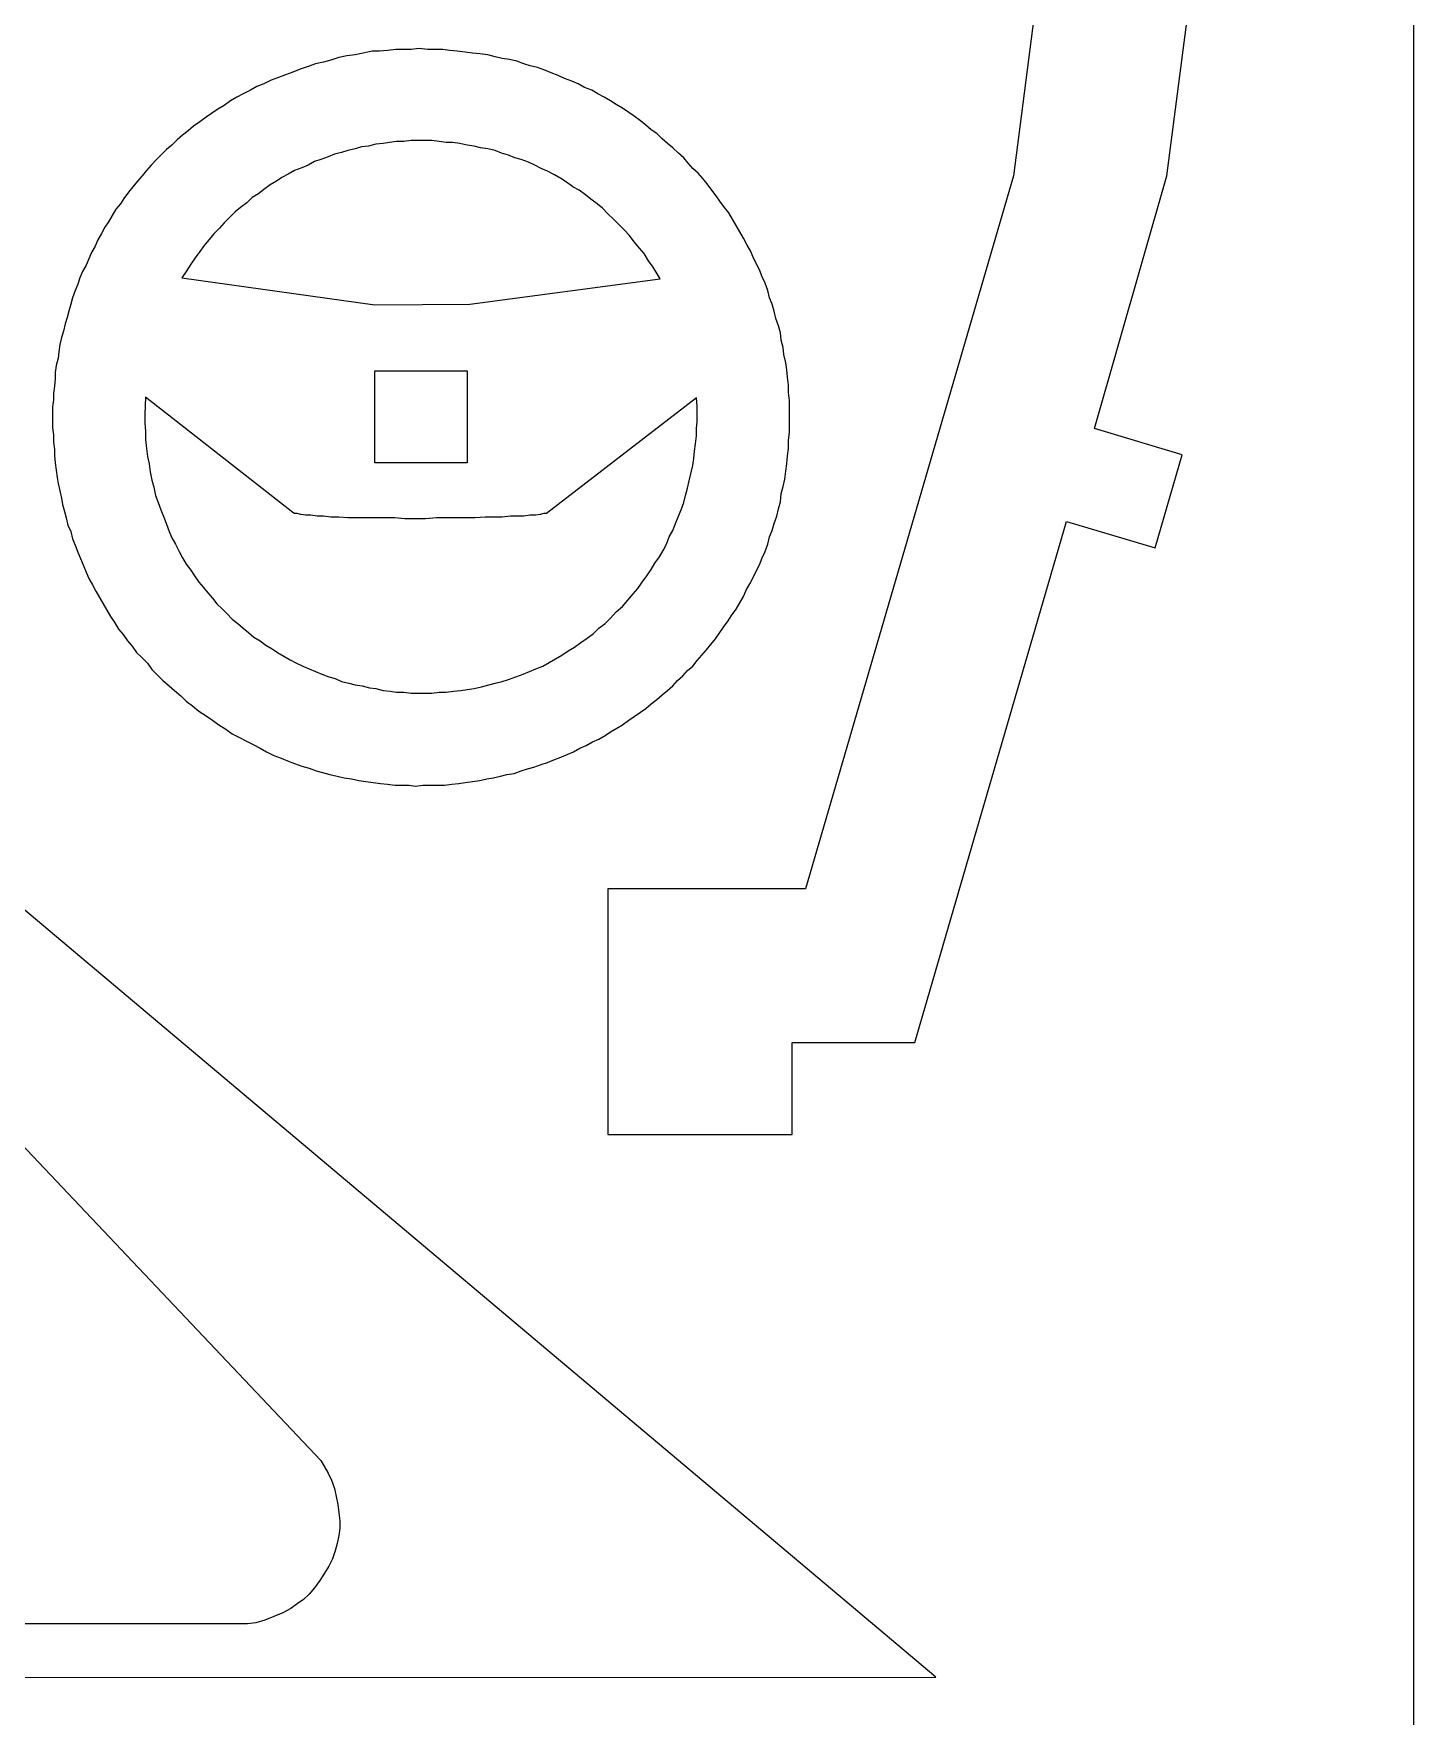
# Model space of a CAD drawing. Extents: x 11 to 591, y 39 to 419.
# Drawn here: x 263.02 to 301.22, y 229.99 to 276.59 of the extents above; entities that cross this region are included whole.
import ezdxf

# ---------------------------------------------------------------- set-up
doc = ezdxf.new("R2010")
doc.units = 0
doc.layers.get('0').update_dxf_attribs({"linetype": 'CONTINUOUS'})

msp = doc.modelspace()

# ---------------------------------------------------------------- linework, layer by layer
at = {"color": 5}
msp.add_line((301.215419, 418.930266), (301.215419, 38.955266), dxfattribs=at)
at = {"color": 3}
for p, q in [((291.140419, 280.330266), (290.140419, 272.655266)), ((294.390419, 272.655266), (295.015419, 277.480266)), ((271.465419, 275.930266), (271.240419, 275.855266)), ((271.690419, 275.980266), (271.465419, 275.930266)), ((271.915419, 276.005266), (271.690419, 275.980266)), ((272.140419, 276.055266), (271.915419, 276.005266)), ((272.390419, 276.105266), (272.140419, 276.055266)), ((272.590419, 276.105266), (272.390419, 276.105266)), ((272.815419, 276.130266), (272.590419, 276.105266)), ((273.040419, 276.155266), (272.815419, 276.130266)), ((273.265419, 276.155266), (273.040419, 276.155266)), ((273.465419, 276.155266), (273.265419, 276.155266)), ((273.690419, 276.180266), (273.465419, 276.155266)), ((273.915419, 276.155266), (273.690419, 276.180266)), ((274.115419, 276.155266), (273.915419, 276.155266)), ((274.340419, 276.155266), (274.115419, 276.155266)), ((274.540419, 276.130266), (274.340419, 276.155266)), ((274.740419, 276.105266), (274.540419, 276.130266)), ((274.965419, 276.080266), (274.740419, 276.105266)), ((275.165419, 276.055266), (274.965419, 276.080266)), ((275.365419, 276.030266), (275.165419, 276.055266)), ((275.590419, 276.005266), (275.365419, 276.030266)), ((275.790419, 275.955266), (275.590419, 276.005266)), ((275.990419, 275.905266), (275.790419, 275.955266)), ((276.190419, 275.880266), (275.990419, 275.905266)), ((276.390419, 275.830266), (276.190419, 275.880266)), ((269.990419, 275.455266), (269.790419, 275.380266)), ((270.190419, 275.530266), (269.990419, 275.455266)), ((270.390419, 275.605266), (270.190419, 275.530266)), ((270.615419, 275.680266), (270.390419, 275.605266)), ((270.815419, 275.755266), (270.615419, 275.680266)), ((271.040419, 275.805266), (270.815419, 275.755266)), ((271.240419, 275.855266), (271.040419, 275.805266)), ((276.590419, 275.755266), (276.390419, 275.830266)), ((276.765419, 275.705266), (276.590419, 275.755266)), ((276.965419, 275.655266), (276.765419, 275.705266)), ((277.165419, 275.580266), (276.965419, 275.655266)), ((277.340419, 275.505266), (277.165419, 275.580266)), ((277.540419, 275.430266), (277.340419, 275.505266)), ((277.715419, 275.355266), (277.540419, 275.430266)), ((269.015419, 275.030266), (268.815419, 274.930266)), ((269.190419, 275.130266), (269.015419, 275.030266)), ((269.390419, 275.205266), (269.190419, 275.130266)), ((269.590419, 275.305266), (269.390419, 275.205266)), ((269.790419, 275.380266), (269.590419, 275.305266)), ((277.915419, 275.280266), (277.715419, 275.355266)), ((278.090419, 275.205266), (277.915419, 275.280266)), ((278.265419, 275.105266), (278.090419, 275.205266)), ((278.465419, 275.030266), (278.265419, 275.105266)), ((278.640419, 274.930266), (278.465419, 275.030266)), ((268.115419, 274.505266), (267.940419, 274.380266)), ((268.290419, 274.605266), (268.115419, 274.505266)), ((268.465419, 274.730266), (268.290419, 274.605266)), ((268.640419, 274.830266), (268.465419, 274.730266)), ((268.815419, 274.930266), (268.640419, 274.830266)), ((278.815419, 274.830266), (278.640419, 274.930266)), ((278.990419, 274.730266), (278.815419, 274.830266)), ((279.140419, 274.630266), (278.990419, 274.730266)), ((279.315419, 274.530266), (279.140419, 274.630266)), ((279.490419, 274.405266), (279.315419, 274.530266)), ((267.440419, 274.030266), (267.290419, 273.905266)), ((267.615419, 274.155266), (267.440419, 274.030266)), ((267.790419, 274.280266), (267.615419, 274.155266)), ((267.940419, 274.380266), (267.790419, 274.280266)), ((279.640419, 274.305266), (279.490419, 274.405266)), ((279.815419, 274.180266), (279.640419, 274.305266)), ((279.965419, 274.055266), (279.815419, 274.180266)), ((280.115419, 273.930266), (279.965419, 274.055266)), ((266.990419, 273.655266), (266.840419, 273.505266)), ((267.140419, 273.780266), (266.990419, 273.655266)), ((267.290419, 273.905266), (267.140419, 273.780266)), ((280.265419, 273.830266), (280.115419, 273.930266)), ((280.415419, 273.680266), (280.265419, 273.830266)), ((280.565419, 273.555266), (280.415419, 273.680266)), ((280.715419, 273.430266), (280.565419, 273.555266)), ((266.415419, 273.105266), (266.265419, 272.955266)), ((266.540419, 273.230266), (266.415419, 273.105266)), ((266.690419, 273.380266), (266.540419, 273.230266)), ((266.840419, 273.505266), (266.690419, 273.380266)), ((280.865419, 273.280266), (280.715419, 273.430266)), ((281.015419, 273.155266), (280.865419, 273.280266)), ((281.140419, 273.005266), (281.015419, 273.155266)), ((266.015419, 272.655266), (265.890419, 272.505266)), ((266.140419, 272.805266), (266.015419, 272.655266)), ((266.265419, 272.955266), (266.140419, 272.805266)), ((281.265419, 272.855266), (281.140419, 273.005266)), ((281.415419, 272.730266), (281.265419, 272.855266)), ((281.540419, 272.580266), (281.415419, 272.730266)), ((290.140419, 272.655266), (284.390419, 252.905266)), ((292.390419, 265.655266), (294.390419, 272.655266)), ((265.640419, 272.205266), (265.515419, 272.030266)), ((265.765419, 272.355266), (265.640419, 272.205266)), ((265.890419, 272.505266), (265.765419, 272.355266)), ((281.665419, 272.430266), (281.540419, 272.580266)), ((281.790419, 272.255266), (281.665419, 272.430266)), ((281.915419, 272.105266), (281.790419, 272.255266)), ((265.290419, 271.730266), (265.190419, 271.555266)), ((265.415419, 271.880266), (265.290419, 271.730266)), ((265.515419, 272.030266), (265.415419, 271.880266)), ((282.015419, 271.955266), (281.915419, 272.105266)), ((282.140419, 271.780266), (282.015419, 271.955266)), ((282.265419, 271.630266), (282.140419, 271.780266)), ((264.990419, 271.230266), (264.890419, 271.055266)), ((265.090419, 271.380266), (264.990419, 271.230266)), ((265.190419, 271.555266), (265.090419, 271.380266)), ((282.365419, 271.455266), (282.265419, 271.630266)), ((282.465419, 271.280266), (282.365419, 271.455266)), ((282.565419, 271.105266), (282.465419, 271.280266)), ((264.790419, 270.880266), (264.715419, 270.705266)), ((264.890419, 271.055266), (264.790419, 270.880266)), ((282.665419, 270.930266), (282.565419, 271.105266)), ((282.765419, 270.755266), (282.665419, 270.930266)), ((282.865419, 270.580266), (282.765419, 270.755266)), ((264.540419, 270.355266), (264.465419, 270.180266)), ((264.615419, 270.530266), (264.540419, 270.355266)), ((264.715419, 270.705266), (264.615419, 270.530266)), ((282.940419, 270.405266), (282.865419, 270.580266)), ((283.015419, 270.230266), (282.940419, 270.405266)), ((264.290419, 269.830266), (264.240419, 269.655266)), ((264.365419, 270.005266), (264.290419, 269.830266)), ((264.465419, 270.180266), (264.365419, 270.005266)), ((283.115419, 270.055266), (283.015419, 270.230266)), ((283.190419, 269.855266), (283.115419, 270.055266)), ((283.265419, 269.680266), (283.190419, 269.855266)), ((264.165419, 269.480266), (264.090419, 269.280266)), ((264.240419, 269.655266), (264.165419, 269.480266)), ((283.340419, 269.480266), (283.265419, 269.680266)), ((283.390419, 269.280266), (283.340419, 269.480266)), ((263.990419, 268.905266), (263.940419, 268.730266)), ((264.040419, 269.105266), (263.990419, 268.905266)), ((264.090419, 269.280266), (264.040419, 269.105266)), ((283.465419, 269.105266), (283.390419, 269.280266)), ((283.515419, 268.905266), (283.465419, 269.105266)), ((283.565419, 268.705266), (283.515419, 268.905266)), ((263.890419, 268.555266), (263.840419, 268.355266)), ((263.940419, 268.730266), (263.890419, 268.555266)), ((283.640419, 268.505266), (283.565419, 268.705266)), ((283.690419, 268.305266), (283.640419, 268.505266)), ((263.740419, 267.980266), (263.715419, 267.780266)), ((263.790419, 268.180266), (263.740419, 267.980266)), ((263.840419, 268.355266), (263.790419, 268.180266)), ((283.715419, 268.105266), (283.690419, 268.305266)), ((283.765419, 267.905266), (283.715419, 268.105266)), ((263.690419, 267.605266), (263.640419, 267.405266)), ((263.715419, 267.780266), (263.690419, 267.605266)), ((283.790419, 267.705266), (283.765419, 267.905266)), ((283.840419, 267.480266), (283.790419, 267.705266)), ((263.615419, 267.030266), (263.590419, 266.830266)), ((263.640419, 267.405266), (263.615419, 267.205266)), ((263.615419, 267.205266), (263.615419, 267.030266)), ((283.865419, 267.280266), (283.840419, 267.480266)), ((283.890419, 267.080266), (283.865419, 267.280266)), ((283.915419, 266.855266), (283.890419, 267.080266)), ((263.590419, 266.830266), (263.565419, 266.630266)), ((263.565419, 266.630266), (263.565419, 266.455266)), ((283.915419, 266.655266), (283.915419, 266.855266)), ((283.940419, 266.430266), (283.915419, 266.655266)), ((263.565419, 266.455266), (263.540419, 266.255266)), ((263.540419, 266.255266), (263.540419, 266.055266)), ((283.940419, 266.205266), (283.940419, 266.430266)), ((283.940419, 265.980266), (283.940419, 266.205266)), ((263.540419, 266.055266), (263.540419, 265.855266)), ((263.540419, 265.855266), (263.540419, 265.680266)), ((263.540419, 265.680266), (263.565419, 265.480266)), ((283.940419, 265.755266), (283.940419, 265.980266)), ((283.940419, 265.555266), (283.940419, 265.755266)), ((294.815419, 264.930266), (292.390419, 265.655266)), ((263.565419, 265.480266), (263.565419, 265.280266)), ((263.565419, 265.280266), (263.590419, 265.080266)), ((283.915419, 265.330266), (283.940419, 265.555266)), ((283.915419, 265.105266), (283.915419, 265.330266)), ((263.590419, 265.080266), (263.590419, 264.905266)), ((263.590419, 264.905266), (263.615419, 264.705266)), ((263.615419, 264.705266), (263.640419, 264.505266)), ((283.865419, 264.680266), (283.890419, 264.905266)), ((283.890419, 264.905266), (283.915419, 265.105266)), ((294.065419, 262.355266), (294.815419, 264.930266)), ((263.640419, 264.505266), (263.665419, 264.305266)), ((263.665419, 264.305266), (263.690419, 264.130266)), ((283.765419, 264.055266), (283.815419, 264.255266)), ((283.815419, 264.255266), (283.840419, 264.480266)), ((283.840419, 264.480266), (283.865419, 264.680266)), ((263.690419, 264.130266), (263.740419, 263.930266)), ((263.740419, 263.930266), (263.790419, 263.730266)), ((283.690419, 263.630266), (283.715419, 263.855266)), ((283.715419, 263.855266), (283.765419, 264.055266)), ((263.790419, 263.730266), (263.815419, 263.555266)), ((263.815419, 263.555266), (263.865419, 263.355266)), ((263.865419, 263.355266), (263.915419, 263.180266)), ((283.590419, 263.230266), (283.640419, 263.430266)), ((283.640419, 263.430266), (283.690419, 263.630266)), ((263.915419, 263.180266), (263.965419, 262.980266)), ((263.965419, 262.980266), (264.040419, 262.805266)), ((283.390419, 262.655266), (283.465419, 262.830266)), ((283.465419, 262.830266), (283.515419, 263.030266)), ((283.515419, 263.030266), (283.590419, 263.230266)), ((287.415419, 248.655266), (291.615419, 263.080266)), ((291.615419, 263.080266), (294.065419, 262.355266)), ((264.040419, 262.805266), (264.090419, 262.605266)), ((264.090419, 262.605266), (264.165419, 262.430266)), ((264.165419, 262.430266), (264.240419, 262.230266)), ((283.265419, 262.255266), (283.340419, 262.455266)), ((283.340419, 262.455266), (283.390419, 262.655266)), ((264.240419, 262.230266), (264.315419, 262.055266)), ((264.315419, 262.055266), (264.390419, 261.880266)), ((283.115419, 261.880266), (283.190419, 262.080266)), ((283.190419, 262.080266), (283.265419, 262.255266)), ((264.390419, 261.880266), (264.465419, 261.680266)), ((264.465419, 261.680266), (264.540419, 261.505266)), ((264.540419, 261.505266), (264.640419, 261.330266)), ((282.840419, 261.355266), (282.940419, 261.530266)), ((282.940419, 261.530266), (283.015419, 261.705266)), ((283.015419, 261.705266), (283.115419, 261.880266)), ((264.640419, 261.330266), (264.740419, 261.155266)), ((264.740419, 261.155266), (264.840419, 260.980266)), ((264.840419, 260.980266), (264.940419, 260.805266)), ((282.565419, 260.830266), (282.665419, 261.005266)), ((282.665419, 261.005266), (282.740419, 261.180266)), ((282.740419, 261.180266), (282.840419, 261.355266)), ((264.940419, 260.805266), (265.040419, 260.630266)), ((265.040419, 260.630266), (265.140419, 260.455266)), ((282.340419, 260.480266), (282.465419, 260.655266)), ((282.465419, 260.655266), (282.565419, 260.830266)), ((265.140419, 260.455266), (265.265419, 260.280266)), ((265.265419, 260.280266), (265.365419, 260.105266)), ((265.365419, 260.105266), (265.490419, 259.955266)), ((282.015419, 260.005266), (282.115419, 260.155266)), ((282.115419, 260.155266), (282.240419, 260.330266)), ((282.240419, 260.330266), (282.340419, 260.480266)), ((265.490419, 259.955266), (265.615419, 259.780266)), ((265.615419, 259.780266), (265.740419, 259.630266)), ((265.740419, 259.630266), (265.865419, 259.455266)), ((281.640419, 259.530266), (281.765419, 259.680266)), ((281.765419, 259.680266), (281.890419, 259.830266)), ((281.890419, 259.830266), (282.015419, 260.005266)), ((265.865419, 259.455266), (266.015419, 259.305266)), ((266.015419, 259.305266), (266.165419, 259.155266)), ((266.165419, 259.155266), (266.290419, 258.980266)), ((281.265419, 259.080266), (281.390419, 259.230266)), ((281.390419, 259.230266), (281.515419, 259.380266)), ((281.515419, 259.380266), (281.640419, 259.530266)), ((266.290419, 258.980266), (266.440419, 258.830266)), ((266.440419, 258.830266), (266.590419, 258.680266)), ((266.590419, 258.680266), (266.765419, 258.530266)), ((280.715419, 258.530266), (280.840419, 258.680266)), ((280.840419, 258.680266), (280.990419, 258.805266)), ((280.990419, 258.805266), (281.115419, 258.955266)), ((281.115419, 258.955266), (281.265419, 259.080266)), ((266.765419, 258.530266), (266.915419, 258.405266)), ((266.915419, 258.405266), (267.090419, 258.255266)), ((267.090419, 258.255266), (267.240419, 258.105266)), ((280.265419, 258.155266), (280.415419, 258.280266)), ((280.415419, 258.280266), (280.565419, 258.405266)), ((280.565419, 258.405266), (280.715419, 258.530266)), ((287.990419, 231.080266), (256.365419, 257.705266)), ((267.240419, 258.105266), (267.415419, 257.980266)), ((267.415419, 257.980266), (267.590419, 257.830266)), ((267.590419, 257.830266), (267.790419, 257.705266)), ((267.790419, 257.705266), (267.965419, 257.580266)), ((279.640419, 257.680266), (279.815419, 257.805266)), ((279.815419, 257.805266), (279.965419, 257.905266)), ((279.965419, 257.905266), (280.115419, 258.030266)), ((280.115419, 258.030266), (280.265419, 258.155266)), ((267.965419, 257.580266), (268.140419, 257.455266)), ((268.140419, 257.455266), (268.340419, 257.330266)), ((268.340419, 257.330266), (268.515419, 257.205266)), ((278.840419, 257.155266), (278.990419, 257.255266)), ((278.990419, 257.255266), (279.165419, 257.355266)), ((279.165419, 257.355266), (279.315419, 257.455266)), ((279.315419, 257.455266), (279.490419, 257.580266)), ((279.490419, 257.580266), (279.640419, 257.680266)), ((268.515419, 257.205266), (268.715419, 257.105266)), ((268.715419, 257.105266), (268.890419, 257.005266)), ((268.890419, 257.005266), (269.090419, 256.905266)), ((269.090419, 256.905266), (269.290419, 256.805266)), ((269.290419, 256.805266), (269.465419, 256.705266)), ((277.965419, 256.705266), (278.140419, 256.805266)), ((278.140419, 256.805266), (278.315419, 256.880266)), ((278.315419, 256.880266), (278.490419, 256.980266)), ((278.490419, 256.980266), (278.665419, 257.055266)), ((278.665419, 257.055266), (278.840419, 257.155266)), ((269.465419, 256.705266), (269.665419, 256.605266)), ((269.665419, 256.605266), (269.865419, 256.530266)), ((269.865419, 256.530266), (270.040419, 256.455266)), ((270.040419, 256.455266), (270.240419, 256.380266)), ((270.240419, 256.380266), (270.440419, 256.305266)), ((270.440419, 256.305266), (270.640419, 256.255266)), ((276.865419, 256.280266), (277.065419, 256.355266)), ((277.065419, 256.355266), (277.240419, 256.405266)), ((277.240419, 256.405266), (277.415419, 256.480266)), ((277.415419, 256.480266), (277.615419, 256.555266)), ((277.615419, 256.555266), (277.790419, 256.630266)), ((277.790419, 256.630266), (277.965419, 256.705266)), ((270.640419, 256.255266), (270.840419, 256.180266)), ((270.840419, 256.180266), (271.015419, 256.130266)), ((271.015419, 256.130266), (271.215419, 256.080266)), ((271.215419, 256.080266), (271.415419, 256.030266)), ((271.415419, 256.030266), (271.615419, 255.980266)), ((271.615419, 255.980266), (271.815419, 255.955266)), ((271.815419, 255.955266), (272.015419, 255.905266)), ((272.015419, 255.905266), (272.215419, 255.880266)), ((272.215419, 255.880266), (272.415419, 255.855266)), ((272.415419, 255.855266), (272.615419, 255.830266)), ((274.790419, 255.830266), (274.965419, 255.855266)), ((274.965419, 255.855266), (275.165419, 255.880266)), ((275.165419, 255.880266), (275.365419, 255.905266)), ((275.365419, 255.905266), (275.565419, 255.955266)), ((275.565419, 255.955266), (275.740419, 255.980266)), ((275.740419, 255.980266), (275.940419, 256.030266)), ((275.940419, 256.030266), (276.115419, 256.080266)), ((276.115419, 256.080266), (276.315419, 256.105266)), ((276.315419, 256.105266), (276.515419, 256.180266)), ((276.515419, 256.180266), (276.690419, 256.230266)), ((276.690419, 256.230266), (276.865419, 256.280266)), ((272.615419, 255.830266), (272.815419, 255.805266)), ((272.815419, 255.805266), (273.015419, 255.780266)), ((273.015419, 255.780266), (273.215419, 255.780266)), ((273.215419, 255.780266), (273.415419, 255.780266)), ((273.415419, 255.780266), (273.590419, 255.755266)), ((273.590419, 255.755266), (273.790419, 255.780266)), ((273.790419, 255.780266), (273.990419, 255.780266)), ((273.990419, 255.780266), (274.190419, 255.780266)), ((274.190419, 255.780266), (274.390419, 255.780266)), ((274.390419, 255.780266), (274.590419, 255.805266)), ((274.590419, 255.805266), (274.790419, 255.830266)), ((254.115419, 254.880266), (270.965419, 237.080266)), ((284.390419, 252.905266), (278.915419, 252.905266)), ((278.915419, 252.905266), (278.915419, 246.105266)), ((284.015419, 246.105266), (284.015419, 248.655266)), ((284.015419, 248.655266), (287.415419, 248.655266)), ((278.915419, 246.105266), (284.015419, 246.105266)), ((270.965419, 237.080266), (271.065419, 236.905266)), ((271.065419, 236.905266), (271.165419, 236.730266)), ((271.165419, 236.730266), (271.265419, 236.530266)), ((271.265419, 236.530266), (271.340419, 236.305266)), ((271.340419, 236.305266), (271.390419, 236.080266)), ((271.390419, 236.080266), (271.440419, 235.855266)), ((271.440419, 235.855266), (271.465419, 235.630266)), ((271.465419, 235.630266), (271.490419, 235.405266)), ((271.490419, 235.405266), (271.490419, 235.205266)), ((271.465419, 235.005266), (271.415419, 234.780266)), ((271.490419, 235.205266), (271.465419, 235.005266)), ((271.365419, 234.580266), (271.290419, 234.355266)), ((271.415419, 234.780266), (271.365419, 234.580266)), ((271.065419, 233.955266), (270.940419, 233.755266)), ((271.190419, 234.155266), (271.065419, 233.955266)), ((271.290419, 234.355266), (271.190419, 234.155266)), ((270.790419, 233.555266), (270.640419, 233.380266)), ((270.940419, 233.755266), (270.790419, 233.555266)), ((270.315419, 233.105266), (270.140419, 232.980266)), ((270.490419, 233.230266), (270.315419, 233.105266)), ((270.640419, 233.380266), (270.490419, 233.230266)), ((268.940419, 232.555266), (230.165419, 232.555266)), ((269.165419, 232.580266), (268.940419, 232.555266)), ((269.415419, 232.655266), (269.165419, 232.580266)), ((269.665419, 232.755266), (269.415419, 232.655266)), ((269.915419, 232.855266), (269.665419, 232.755266)), ((270.140419, 232.980266), (269.915419, 232.855266)), ((153.315419, 231.030266), (287.990419, 231.080266))]:
    msp.add_line(p, q, dxfattribs=at)
at = {"color": 7}
for p, q in [((272.690419, 273.555266), (272.490419, 273.530266)), ((272.865419, 273.580266), (272.690419, 273.555266)), ((273.065419, 273.605266), (272.865419, 273.580266)), ((273.265419, 273.605266), (273.065419, 273.605266)), ((273.465419, 273.630266), (273.265419, 273.605266)), ((273.640419, 273.630266), (273.465419, 273.630266)), ((273.840419, 273.630266), (273.640419, 273.630266)), ((274.040419, 273.630266), (273.840419, 273.630266)), ((274.240419, 273.605266), (274.040419, 273.630266)), ((274.440419, 273.580266), (274.240419, 273.605266)), ((274.615419, 273.580266), (274.440419, 273.580266)), ((274.815419, 273.555266), (274.615419, 273.580266)), ((275.015419, 273.505266), (274.815419, 273.555266)), ((270.965419, 273.105266), (270.790419, 273.055266)), ((271.165419, 273.180266), (270.965419, 273.105266)), ((271.340419, 273.255266), (271.165419, 273.180266)), ((271.540419, 273.305266), (271.340419, 273.255266)), ((271.715419, 273.355266), (271.540419, 273.305266)), ((271.915419, 273.405266), (271.715419, 273.355266)), ((272.090419, 273.455266), (271.915419, 273.405266)), ((272.290419, 273.480266), (272.090419, 273.455266)), ((272.490419, 273.530266), (272.290419, 273.480266)), ((275.215419, 273.480266), (275.015419, 273.505266)), ((275.390419, 273.430266), (275.215419, 273.480266)), ((275.590419, 273.405266), (275.390419, 273.430266)), ((275.790419, 273.355266), (275.590419, 273.405266)), ((275.965419, 273.280266), (275.790419, 273.355266)), ((276.165419, 273.230266), (275.965419, 273.280266)), ((276.340419, 273.155266), (276.165419, 273.230266)), ((276.515419, 273.105266), (276.340419, 273.155266)), ((276.715419, 273.030266), (276.515419, 273.105266)), ((270.065419, 272.705266), (269.890419, 272.605266)), ((270.240419, 272.805266), (270.065419, 272.705266)), ((270.440419, 272.880266), (270.240419, 272.805266)), ((270.615419, 272.955266), (270.440419, 272.880266)), ((270.790419, 273.055266), (270.615419, 272.955266)), ((276.890419, 272.955266), (276.715419, 273.030266)), ((277.065419, 272.855266), (276.890419, 272.955266)), ((277.240419, 272.780266), (277.065419, 272.855266)), ((277.440419, 272.680266), (277.240419, 272.780266)), ((277.615419, 272.580266), (277.440419, 272.680266)), ((269.240419, 272.155266), (269.065419, 272.055266)), ((269.390419, 272.280266), (269.240419, 272.155266)), ((269.565419, 272.405266), (269.390419, 272.280266)), ((269.740419, 272.505266), (269.565419, 272.405266)), ((269.890419, 272.605266), (269.740419, 272.505266)), ((277.765419, 272.480266), (277.615419, 272.580266)), ((277.940419, 272.355266), (277.765419, 272.480266)), ((278.115419, 272.255266), (277.940419, 272.355266)), ((278.290419, 272.130266), (278.115419, 272.255266)), ((268.740419, 271.780266), (268.590419, 271.655266)), ((268.915419, 271.905266), (268.740419, 271.780266)), ((269.065419, 272.055266), (268.915419, 271.905266)), ((278.440419, 272.005266), (278.290419, 272.130266)), ((278.615419, 271.880266), (278.440419, 272.005266)), ((278.765419, 271.755266), (278.615419, 271.880266)), ((278.915419, 271.605266), (278.765419, 271.755266)), ((268.290419, 271.355266), (268.165419, 271.205266)), ((268.440419, 271.505266), (268.290419, 271.355266)), ((268.590419, 271.655266), (268.440419, 271.505266)), ((279.065419, 271.455266), (278.915419, 271.605266)), ((279.215419, 271.305266), (279.065419, 271.455266)), ((279.365419, 271.155266), (279.215419, 271.305266)), ((267.865419, 270.880266), (267.740419, 270.730266)), ((268.015419, 271.055266), (267.865419, 270.880266)), ((268.165419, 271.205266), (268.015419, 271.055266)), ((279.515419, 271.005266), (279.365419, 271.155266)), ((279.640419, 270.830266), (279.515419, 271.005266)), ((279.790419, 270.655266), (279.640419, 270.830266)), ((267.490419, 270.380266), (267.365419, 270.205266)), ((267.615419, 270.555266), (267.490419, 270.380266)), ((267.740419, 270.730266), (267.615419, 270.555266)), ((279.915419, 270.505266), (279.790419, 270.655266)), ((280.040419, 270.305266), (279.915419, 270.505266)), ((280.165419, 270.130266), (280.040419, 270.305266)), ((267.240419, 270.005266), (267.115419, 269.830266)), ((267.115419, 269.830266), (272.465419, 269.080266)), ((267.365419, 270.205266), (267.240419, 270.005266)), ((280.365419, 269.805266), (280.165419, 270.130266)), ((275.090419, 269.105266), (280.365419, 269.805266)), ((272.465419, 269.080266), (275.090419, 269.105266)), ((272.465419, 264.705266), (272.465419, 267.255266)), ((272.465419, 267.255266), (275.015419, 267.255266)), ((275.015419, 267.255266), (275.015419, 264.705266)), ((266.115419, 266.530266), (266.090419, 266.055266)), ((270.190419, 263.330266), (266.115419, 266.530266)), ((281.365419, 266.505266), (277.215419, 263.305266)), ((281.390419, 266.280266), (281.365419, 266.505266)), ((281.390419, 266.080266), (281.390419, 266.280266)), ((266.090419, 266.055266), (266.090419, 265.805266)), ((266.090419, 265.805266), (266.115419, 265.580266)), ((281.365419, 265.655266), (281.390419, 265.855266)), ((281.365419, 265.455266), (281.365419, 265.655266)), ((281.390419, 265.855266), (281.390419, 266.080266)), ((266.115419, 265.580266), (266.115419, 265.355266)), ((266.115419, 265.355266), (266.140419, 265.105266)), ((281.315419, 265.030266), (281.340419, 265.230266)), ((281.340419, 265.230266), (281.365419, 265.455266)), ((266.140419, 265.105266), (266.165419, 264.880266)), ((266.165419, 264.880266), (266.215419, 264.680266)), ((275.015419, 264.705266), (272.465419, 264.705266)), ((281.265419, 264.630266), (281.290419, 264.830266)), ((281.290419, 264.830266), (281.315419, 265.030266)), ((266.215419, 264.680266), (266.240419, 264.455266)), ((266.240419, 264.455266), (266.290419, 264.230266)), ((266.290419, 264.230266), (266.340419, 264.030266)), ((281.165419, 264.205266), (281.215419, 264.405266)), ((281.215419, 264.405266), (281.265419, 264.630266)), ((266.340419, 264.030266), (266.390419, 263.805266)), ((266.390419, 263.805266), (266.465419, 263.605266)), ((281.015419, 263.605266), (281.065419, 263.805266)), ((281.065419, 263.805266), (281.115419, 264.005266)), ((281.115419, 264.005266), (281.165419, 264.205266)), ((266.465419, 263.605266), (266.540419, 263.405266)), ((266.540419, 263.405266), (266.615419, 263.205266)), ((270.240419, 263.305266), (270.190419, 263.330266)), ((270.315419, 263.305266), (270.240419, 263.305266)), ((270.415419, 263.280266), (270.315419, 263.305266)), ((277.140419, 263.305266), (277.040419, 263.280266)), ((277.215419, 263.305266), (277.140419, 263.305266)), ((280.865419, 263.230266), (280.940419, 263.405266)), ((280.940419, 263.405266), (281.015419, 263.605266)), ((266.615419, 263.205266), (266.690419, 263.005266)), ((266.690419, 263.005266), (266.765419, 262.805266)), ((270.540419, 263.255266), (270.415419, 263.280266)), ((270.690419, 263.255266), (270.540419, 263.255266)), ((270.865419, 263.230266), (270.690419, 263.255266)), ((271.040419, 263.230266), (270.865419, 263.230266)), ((271.240419, 263.205266), (271.040419, 263.230266)), ((271.465419, 263.205266), (271.240419, 263.205266)), ((271.715419, 263.180266), (271.465419, 263.205266)), ((271.940419, 263.180266), (271.715419, 263.180266)), ((272.215419, 263.180266), (271.940419, 263.180266)), ((272.465419, 263.180266), (272.215419, 263.180266)), ((272.740419, 263.180266), (272.465419, 263.180266)), ((273.015419, 263.180266), (272.740419, 263.180266)), ((273.290419, 263.155266), (273.015419, 263.180266)), ((273.590419, 263.155266), (273.290419, 263.155266)), ((273.865419, 263.155266), (273.590419, 263.155266)), ((274.165419, 263.180266), (273.865419, 263.155266)), ((274.440419, 263.180266), (274.165419, 263.180266)), ((274.715419, 263.180266), (274.440419, 263.180266)), ((274.990419, 263.180266), (274.715419, 263.180266)), ((275.240419, 263.180266), (274.990419, 263.180266)), ((275.515419, 263.205266), (275.240419, 263.180266)), ((275.740419, 263.205266), (275.515419, 263.205266)), ((275.990419, 263.205266), (275.740419, 263.205266)), ((276.215419, 263.230266), (275.990419, 263.205266)), ((276.415419, 263.230266), (276.215419, 263.230266)), ((276.590419, 263.230266), (276.415419, 263.230266)), ((276.765419, 263.255266), (276.590419, 263.230266)), ((276.915419, 263.255266), (276.765419, 263.255266)), ((277.040419, 263.280266), (276.915419, 263.255266)), ((280.615419, 262.655266), (280.715419, 262.830266)), ((280.715419, 262.830266), (280.790419, 263.030266)), ((280.790419, 263.030266), (280.865419, 263.230266)), ((266.765419, 262.805266), (266.840419, 262.630266)), ((266.840419, 262.630266), (266.940419, 262.455266)), ((266.940419, 262.455266), (267.040419, 262.255266)), ((280.440419, 262.280266), (280.540419, 262.455266)), ((280.540419, 262.455266), (280.615419, 262.655266)), ((267.040419, 262.255266), (267.140419, 262.080266)), ((267.140419, 262.080266), (267.240419, 261.905266)), ((267.240419, 261.905266), (267.365419, 261.730266)), ((280.115419, 261.755266), (280.215419, 261.930266)), ((280.215419, 261.930266), (280.340419, 262.105266)), ((280.340419, 262.105266), (280.440419, 262.280266)), ((267.365419, 261.730266), (267.465419, 261.580266)), ((267.465419, 261.580266), (267.590419, 261.405266)), ((279.865419, 261.405266), (279.990419, 261.580266)), ((279.990419, 261.580266), (280.115419, 261.755266)), ((267.590419, 261.405266), (267.715419, 261.255266)), ((267.715419, 261.255266), (267.840419, 261.105266)), ((267.840419, 261.105266), (267.965419, 260.955266)), ((279.465419, 260.905266), (279.615419, 261.080266)), ((279.615419, 261.080266), (279.740419, 261.230266)), ((279.740419, 261.230266), (279.865419, 261.405266)), ((267.965419, 260.955266), (268.090419, 260.805266)), ((268.090419, 260.805266), (268.240419, 260.655266)), ((268.240419, 260.655266), (268.365419, 260.530266)), ((268.365419, 260.530266), (268.515419, 260.380266)), ((278.990419, 260.405266), (279.140419, 260.580266)), ((279.140419, 260.580266), (279.315419, 260.730266)), ((279.315419, 260.730266), (279.465419, 260.905266)), ((268.515419, 260.380266), (268.665419, 260.255266)), ((268.665419, 260.255266), (268.815419, 260.130266)), ((268.815419, 260.130266), (268.965419, 260.005266)), ((278.515419, 259.980266), (278.665419, 260.130266)), ((278.665419, 260.130266), (278.840419, 260.255266)), ((278.840419, 260.255266), (278.990419, 260.405266)), ((268.965419, 260.005266), (269.115419, 259.880266)), ((269.115419, 259.880266), (269.290419, 259.780266)), ((269.290419, 259.780266), (269.440419, 259.655266)), ((269.440419, 259.655266), (269.615419, 259.555266)), ((277.815419, 259.505266), (277.990419, 259.605266)), ((277.990419, 259.605266), (278.165419, 259.730266)), ((278.165419, 259.730266), (278.340419, 259.855266)), ((278.340419, 259.855266), (278.515419, 259.980266)), ((269.615419, 259.555266), (269.765419, 259.455266)), ((269.765419, 259.455266), (269.940419, 259.355266)), ((269.940419, 259.355266), (270.115419, 259.255266)), ((270.115419, 259.255266), (270.290419, 259.155266)), ((270.290419, 259.155266), (270.465419, 259.080266)), ((277.115419, 259.080266), (277.290419, 259.180266)), ((277.290419, 259.180266), (277.465419, 259.280266)), ((277.465419, 259.280266), (277.640419, 259.380266)), ((277.640419, 259.380266), (277.815419, 259.505266)), ((270.465419, 259.080266), (270.640419, 259.005266)), ((270.640419, 259.005266), (270.815419, 258.930266)), ((270.815419, 258.930266), (270.990419, 258.855266)), ((270.990419, 258.855266), (271.190419, 258.780266)), ((271.190419, 258.780266), (271.365419, 258.730266)), ((271.365419, 258.730266), (271.540419, 258.655266)), ((271.540419, 258.655266), (271.740419, 258.605266)), ((275.790419, 258.605266), (275.990419, 258.655266)), ((275.990419, 258.655266), (276.165419, 258.705266)), ((276.165419, 258.705266), (276.365419, 258.780266)), ((276.365419, 258.780266), (276.565419, 258.855266)), ((276.565419, 258.855266), (276.740419, 258.930266)), ((276.740419, 258.930266), (276.915419, 259.005266)), ((276.915419, 259.005266), (277.115419, 259.080266)), ((271.740419, 258.605266), (271.915419, 258.555266)), ((271.915419, 258.555266), (272.115419, 258.530266)), ((272.115419, 258.530266), (272.315419, 258.480266)), ((272.315419, 258.480266), (272.490419, 258.455266)), ((272.490419, 258.455266), (272.690419, 258.405266)), ((272.690419, 258.405266), (272.890419, 258.380266)), ((272.890419, 258.380266), (273.065419, 258.355266)), ((273.065419, 258.355266), (273.265419, 258.355266)), ((273.265419, 258.355266), (273.465419, 258.330266)), ((273.465419, 258.330266), (273.665419, 258.330266)), ((273.665419, 258.330266), (273.865419, 258.330266)), ((273.865419, 258.330266), (274.040419, 258.330266)), ((274.040419, 258.330266), (274.240419, 258.355266)), ((274.240419, 258.355266), (274.440419, 258.355266)), ((274.440419, 258.355266), (274.640419, 258.380266)), ((274.640419, 258.380266), (274.840419, 258.405266)), ((274.840419, 258.405266), (275.015419, 258.430266)), ((275.015419, 258.430266), (275.215419, 258.455266)), ((275.215419, 258.455266), (275.415419, 258.505266)), ((275.415419, 258.505266), (275.615419, 258.555266)), ((275.615419, 258.555266), (275.790419, 258.605266))]:
    msp.add_line(p, q, dxfattribs=at)

doc.saveas('drawing.dxf')
